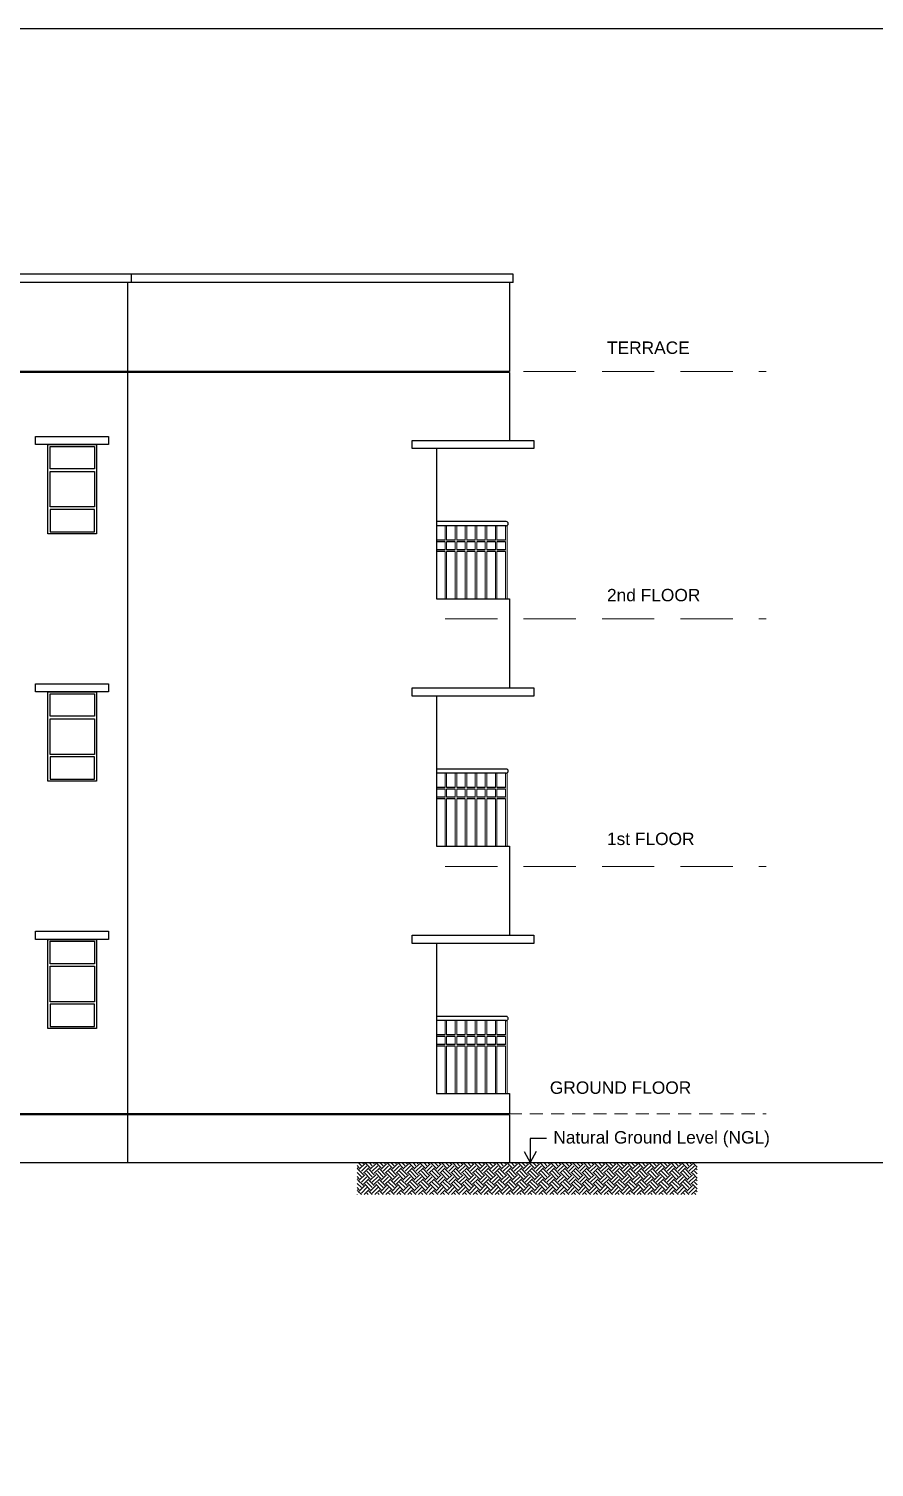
# Model space of a CAD drawing. Header units: metres. Extents: x -1441 to -394, y -133 to 518.
# Drawn here: x -1163.71 to -1153.28, y 136.36 to 154.09 of the extents above; entities that cross this region are included whole.
import ezdxf

# ---------------------------------------------------------------- set-up
doc = ezdxf.new("R2010")
doc.units = ezdxf.units.M
doc.header["$LTSCALE"] = 25.4
doc.linetypes.add('DASHED2', pattern=[9.525, 6.35, -3.175])
doc.linetypes.add('DASHEDX2', pattern=[38.1, 25.4, -12.7])
doc.layers.get('0').update_dxf_attribs({"linetype": 'CONTINUOUS'})
doc.styles.add('STYLE3', font='arial.ttf')

msp = doc.modelspace()

# ---------------------------------------------------------------- hatches: boundary and pattern name
at = {"linetype": 'Continuous', "lineweight": 9}
h = msp.add_hatch(dxfattribs=at)
h.set_pattern_fill('EARTH', color=8, scale=0.015, angle=45, style=0)
h.set_pattern_definition([(45, (-2007.52294, -82.1387), (9e-18, 0.134701482), [0.095248331, -0.095248331]), (45, (-2007.5482, -82.11344), (9e-18, 0.134701482), [0.095248331, -0.095248331]), (45, (-2007.57345, -82.08818), (9e-18, 0.134701482), [0.095248331, -0.095248331]), (135, (-2007.57345, -82.07135), (-0.134701482, 9e-18), [0.095248331, -0.095248331]), (135, (-2007.5482, -82.04609), (-0.134701482, 9e-18), [0.095248331, -0.095248331]), (135, (-2007.52294, -82.02083), (-0.134701482, 9e-18), [0.095248331, -0.095248331])])
h.paths.add_polyline_path([(-1155.461, 140.112), (-1159.655, 140.112), (-1159.655, 139.723), (-1155.461, 139.723)])

# ---------------------------------------------------------------- linework, layer by layer
at = {"color": 7, "linetype": 'Continuous'}
for p, q in [((-1157.728, 151.068), (-1180.492, 151.068)), ((-1157.728, 150.968), (-1180.492, 150.968)), ((-1162.485, 150.968), (-1162.485, 149.868)), ((-1162.438, 150.968), (-1162.438, 151.068)), ((-1157.775, 150.968), (-1157.775, 149.868)), ((-1157.728, 150.968), (-1157.728, 151.068)), ((-1157.775, 149.868), (-1180.445, 149.868)), ((-1157.775, 149.855), (-1180.445, 149.855)), ((-1162.498, 149.868), (-1162.498, 149.855)), ((-1162.485, 149.855), (-1162.485, 140.718)), ((-1157.788, 149.868), (-1157.788, 149.855)), ((-1157.788, 149.868), (-1157.788, 149.855)), ((-1157.775, 149.855), (-1157.775, 149.018)), ((-1158.675, 148.918), (-1158.675, 147.068)), ((-1158.675, 147.068), (-1157.775, 147.068)), ((-1157.775, 147.068), (-1157.775, 145.968)), ((-1158.675, 145.868), (-1158.675, 144.018)), ((-1158.675, 144.018), (-1157.775, 144.018)), ((-1157.775, 144.018), (-1157.775, 142.918)), ((-1158.675, 142.818), (-1158.675, 140.968)), ((-1158.675, 140.968), (-1157.775, 140.968)), ((-1157.775, 140.968), (-1157.775, 140.718)), ((-1157.775, 140.718), (-1180.445, 140.718)), ((-1157.775, 140.705), (-1180.445, 140.705)), ((-1162.498, 140.718), (-1162.498, 140.705)), ((-1162.485, 140.705), (-1162.485, 140.118)), ((-1157.788, 140.718), (-1157.788, 140.705)), ((-1157.788, 140.718), (-1157.788, 140.705)), ((-1157.775, 140.705), (-1157.775, 140.118)), ((-1157.32, 140.414), (-1157.519, 140.414)), ((-1157.519, 140.414), (-1157.519, 140.118)), ((-1157.519, 140.414), (-1157.519, 140.118)), ((-1157.593, 140.251), (-1157.519, 140.118)), ((-1157.445, 140.251), (-1157.519, 140.118))]:
    msp.add_line(p, q, dxfattribs=at)
at = {"color": 8, "linetype": 'DASHEDX2', "lineweight": 13, "ltscale": 0.001}
for p, q in [((-1158.569, 149.868), (-1154.609, 149.868)), ((-1158.569, 146.818), (-1154.609, 146.818)), ((-1158.569, 143.768), (-1154.609, 143.768))]:
    msp.add_line(p, q, dxfattribs=at)
at = {"color": 8, "linetype": 'Continuous'}
for p, q in [((-1157.815, 148.018), (-1158.675, 148.018)), ((-1157.815, 147.968), (-1158.675, 147.968)), ((-1158.57, 147.791), (-1158.675, 147.791)), ((-1158.57, 147.771), (-1158.675, 147.771)), ((-1158.446, 147.791), (-1158.55, 147.791)), ((-1158.446, 147.771), (-1158.55, 147.771)), ((-1158.322, 147.791), (-1158.426, 147.791)), ((-1158.322, 147.771), (-1158.426, 147.771)), ((-1158.198, 147.791), (-1158.302, 147.791)), ((-1158.198, 147.771), (-1158.302, 147.771)), ((-1158.073, 147.791), (-1158.178, 147.791)), ((-1158.073, 147.771), (-1158.178, 147.771)), ((-1157.949, 147.791), (-1158.053, 147.791)), ((-1157.949, 147.771), (-1158.053, 147.771)), ((-1157.825, 147.791), (-1157.929, 147.791)), ((-1157.825, 147.771), (-1157.929, 147.771)), ((-1158.57, 147.671), (-1158.675, 147.671)), ((-1158.57, 147.651), (-1158.675, 147.651)), ((-1158.446, 147.671), (-1158.55, 147.671)), ((-1158.446, 147.651), (-1158.55, 147.651)), ((-1158.322, 147.671), (-1158.426, 147.671)), ((-1158.322, 147.651), (-1158.426, 147.651)), ((-1158.198, 147.671), (-1158.302, 147.671)), ((-1158.198, 147.651), (-1158.302, 147.651)), ((-1158.073, 147.671), (-1158.178, 147.671)), ((-1158.073, 147.651), (-1158.178, 147.651)), ((-1157.949, 147.671), (-1158.053, 147.671)), ((-1157.949, 147.651), (-1158.053, 147.651)), ((-1157.825, 147.671), (-1157.929, 147.671)), ((-1157.825, 147.651), (-1157.929, 147.651)), ((-1157.815, 144.968), (-1158.675, 144.968)), ((-1157.815, 144.918), (-1158.675, 144.918)), ((-1158.57, 144.741), (-1158.675, 144.741)), ((-1158.57, 144.721), (-1158.675, 144.721)), ((-1158.446, 144.741), (-1158.55, 144.741)), ((-1158.446, 144.721), (-1158.55, 144.721)), ((-1158.322, 144.741), (-1158.426, 144.741)), ((-1158.322, 144.721), (-1158.426, 144.721)), ((-1158.198, 144.741), (-1158.302, 144.741)), ((-1158.198, 144.721), (-1158.302, 144.721)), ((-1158.073, 144.741), (-1158.178, 144.741)), ((-1158.073, 144.721), (-1158.178, 144.721)), ((-1157.949, 144.741), (-1158.053, 144.741)), ((-1157.949, 144.721), (-1158.053, 144.721)), ((-1157.825, 144.741), (-1157.929, 144.741)), ((-1157.825, 144.721), (-1157.929, 144.721)), ((-1158.57, 144.621), (-1158.675, 144.621)), ((-1158.57, 144.601), (-1158.675, 144.601)), ((-1158.446, 144.621), (-1158.55, 144.621)), ((-1158.446, 144.601), (-1158.55, 144.601)), ((-1158.322, 144.621), (-1158.426, 144.621)), ((-1158.322, 144.601), (-1158.426, 144.601)), ((-1158.198, 144.621), (-1158.302, 144.621)), ((-1158.198, 144.601), (-1158.302, 144.601)), ((-1158.073, 144.621), (-1158.178, 144.621)), ((-1158.073, 144.601), (-1158.178, 144.601)), ((-1157.949, 144.621), (-1158.053, 144.621)), ((-1157.949, 144.601), (-1158.053, 144.601)), ((-1157.825, 144.621), (-1157.929, 144.621)), ((-1157.825, 144.601), (-1157.929, 144.601)), ((-1157.815, 141.918), (-1158.675, 141.918)), ((-1157.815, 141.868), (-1158.675, 141.868)), ((-1158.57, 141.691), (-1158.675, 141.691)), ((-1158.57, 141.671), (-1158.675, 141.671)), ((-1158.57, 141.571), (-1158.675, 141.571)), ((-1158.57, 141.551), (-1158.675, 141.551)), ((-1158.446, 141.691), (-1158.55, 141.691)), ((-1158.446, 141.671), (-1158.55, 141.671)), ((-1158.446, 141.571), (-1158.55, 141.571)), ((-1158.446, 141.551), (-1158.55, 141.551)), ((-1158.322, 141.691), (-1158.426, 141.691)), ((-1158.322, 141.671), (-1158.426, 141.671)), ((-1158.322, 141.571), (-1158.426, 141.571)), ((-1158.322, 141.551), (-1158.426, 141.551)), ((-1158.198, 141.691), (-1158.302, 141.691)), ((-1158.198, 141.671), (-1158.302, 141.671)), ((-1158.198, 141.571), (-1158.302, 141.571)), ((-1158.198, 141.551), (-1158.302, 141.551)), ((-1158.073, 141.691), (-1158.178, 141.691)), ((-1158.073, 141.671), (-1158.178, 141.671)), ((-1158.073, 141.571), (-1158.178, 141.571)), ((-1158.073, 141.551), (-1158.178, 141.551)), ((-1157.949, 141.691), (-1158.053, 141.691)), ((-1157.949, 141.671), (-1158.053, 141.671)), ((-1157.949, 141.571), (-1158.053, 141.571)), ((-1157.949, 141.551), (-1158.053, 141.551)), ((-1157.825, 141.691), (-1157.929, 141.691)), ((-1157.825, 141.671), (-1157.929, 141.671)), ((-1157.825, 141.571), (-1157.929, 141.571)), ((-1157.825, 141.551), (-1157.929, 141.551))]:
    msp.add_line(p, q, dxfattribs=at)
at = {"color": 8, "linetype": 'Continuous', "lineweight": 13}
for p, q in [((-1158.57, 147.791), (-1158.57, 147.968)), ((-1158.55, 147.791), (-1158.55, 147.968)), ((-1158.446, 147.791), (-1158.446, 147.968)), ((-1158.426, 147.791), (-1158.426, 147.968)), ((-1158.322, 147.791), (-1158.322, 147.968)), ((-1158.302, 147.791), (-1158.302, 147.968)), ((-1158.198, 147.791), (-1158.198, 147.968)), ((-1158.178, 147.791), (-1158.178, 147.968)), ((-1158.073, 147.791), (-1158.073, 147.968)), ((-1158.053, 147.791), (-1158.053, 147.968)), ((-1157.949, 147.791), (-1157.949, 147.968)), ((-1157.929, 147.791), (-1157.929, 147.968)), ((-1157.825, 147.791), (-1157.825, 147.968)), ((-1157.805, 147.068), (-1157.805, 147.97)), ((-1158.57, 147.671), (-1158.57, 147.771)), ((-1158.55, 147.671), (-1158.55, 147.771)), ((-1158.446, 147.671), (-1158.446, 147.771)), ((-1158.426, 147.671), (-1158.426, 147.771)), ((-1158.322, 147.671), (-1158.322, 147.771)), ((-1158.302, 147.671), (-1158.302, 147.771)), ((-1158.198, 147.671), (-1158.198, 147.771)), ((-1158.178, 147.671), (-1158.178, 147.771)), ((-1158.073, 147.671), (-1158.073, 147.771)), ((-1158.053, 147.671), (-1158.053, 147.771)), ((-1157.949, 147.671), (-1157.949, 147.771)), ((-1157.929, 147.671), (-1157.929, 147.771)), ((-1157.825, 147.671), (-1157.825, 147.771)), ((-1158.57, 147.068), (-1158.57, 147.651)), ((-1158.55, 147.068), (-1158.55, 147.651)), ((-1158.446, 147.068), (-1158.446, 147.651)), ((-1158.426, 147.068), (-1158.426, 147.651)), ((-1158.322, 147.068), (-1158.322, 147.651)), ((-1158.302, 147.068), (-1158.302, 147.651)), ((-1158.198, 147.068), (-1158.198, 147.651)), ((-1158.178, 147.068), (-1158.178, 147.651)), ((-1158.073, 147.068), (-1158.073, 147.651)), ((-1158.053, 147.068), (-1158.053, 147.651)), ((-1157.949, 147.068), (-1157.949, 147.651)), ((-1157.929, 147.068), (-1157.929, 147.651)), ((-1157.825, 147.068), (-1157.825, 147.651)), ((-1158.57, 144.741), (-1158.57, 144.918)), ((-1158.55, 144.741), (-1158.55, 144.918)), ((-1158.446, 144.741), (-1158.446, 144.918)), ((-1158.426, 144.741), (-1158.426, 144.918)), ((-1158.322, 144.741), (-1158.322, 144.918)), ((-1158.302, 144.741), (-1158.302, 144.918)), ((-1158.198, 144.741), (-1158.198, 144.918)), ((-1158.178, 144.741), (-1158.178, 144.918)), ((-1158.073, 144.741), (-1158.073, 144.918)), ((-1158.053, 144.741), (-1158.053, 144.918)), ((-1157.949, 144.741), (-1157.949, 144.918)), ((-1157.929, 144.741), (-1157.929, 144.918)), ((-1157.825, 144.741), (-1157.825, 144.918)), ((-1157.805, 144.018), (-1157.805, 144.92)), ((-1158.57, 144.621), (-1158.57, 144.721)), ((-1158.55, 144.621), (-1158.55, 144.721)), ((-1158.446, 144.621), (-1158.446, 144.721)), ((-1158.426, 144.621), (-1158.426, 144.721)), ((-1158.322, 144.621), (-1158.322, 144.721)), ((-1158.302, 144.621), (-1158.302, 144.721)), ((-1158.198, 144.621), (-1158.198, 144.721)), ((-1158.178, 144.621), (-1158.178, 144.721)), ((-1158.073, 144.621), (-1158.073, 144.721)), ((-1158.053, 144.621), (-1158.053, 144.721)), ((-1157.949, 144.621), (-1157.949, 144.721)), ((-1157.929, 144.621), (-1157.929, 144.721)), ((-1157.825, 144.621), (-1157.825, 144.721)), ((-1158.57, 144.018), (-1158.57, 144.601)), ((-1158.55, 144.018), (-1158.55, 144.601)), ((-1158.446, 144.018), (-1158.446, 144.601)), ((-1158.426, 144.018), (-1158.426, 144.601)), ((-1158.322, 144.018), (-1158.322, 144.601)), ((-1158.302, 144.018), (-1158.302, 144.601)), ((-1158.198, 144.018), (-1158.198, 144.601)), ((-1158.178, 144.018), (-1158.178, 144.601)), ((-1158.073, 144.018), (-1158.073, 144.601)), ((-1158.053, 144.018), (-1158.053, 144.601)), ((-1157.949, 144.018), (-1157.949, 144.601)), ((-1157.929, 144.018), (-1157.929, 144.601)), ((-1157.825, 144.018), (-1157.825, 144.601)), ((-1157.805, 140.968), (-1157.805, 141.87)), ((-1158.57, 141.691), (-1158.57, 141.868)), ((-1158.55, 141.691), (-1158.55, 141.868)), ((-1158.446, 141.691), (-1158.446, 141.868)), ((-1158.426, 141.691), (-1158.426, 141.868)), ((-1158.322, 141.691), (-1158.322, 141.868)), ((-1158.302, 141.691), (-1158.302, 141.868)), ((-1158.198, 141.691), (-1158.198, 141.868)), ((-1158.178, 141.691), (-1158.178, 141.868)), ((-1158.073, 141.691), (-1158.073, 141.868)), ((-1158.053, 141.691), (-1158.053, 141.868)), ((-1157.949, 141.691), (-1157.949, 141.868)), ((-1157.929, 141.691), (-1157.929, 141.868)), ((-1157.825, 141.691), (-1157.825, 141.868)), ((-1158.57, 141.571), (-1158.57, 141.671)), ((-1158.57, 140.968), (-1158.57, 141.551)), ((-1158.55, 141.571), (-1158.55, 141.671)), ((-1158.55, 140.968), (-1158.55, 141.551)), ((-1158.446, 141.571), (-1158.446, 141.671)), ((-1158.446, 140.968), (-1158.446, 141.551)), ((-1158.426, 141.571), (-1158.426, 141.671)), ((-1158.426, 140.968), (-1158.426, 141.551)), ((-1158.322, 141.571), (-1158.322, 141.671)), ((-1158.322, 140.968), (-1158.322, 141.551)), ((-1158.302, 141.571), (-1158.302, 141.671)), ((-1158.302, 140.968), (-1158.302, 141.551)), ((-1158.198, 141.571), (-1158.198, 141.671)), ((-1158.198, 140.968), (-1158.198, 141.551)), ((-1158.178, 141.571), (-1158.178, 141.671)), ((-1158.178, 140.968), (-1158.178, 141.551)), ((-1158.073, 141.571), (-1158.073, 141.671)), ((-1158.073, 140.968), (-1158.073, 141.551)), ((-1158.053, 141.571), (-1158.053, 141.671)), ((-1158.053, 140.968), (-1158.053, 141.551)), ((-1157.949, 141.571), (-1157.949, 141.671)), ((-1157.949, 140.968), (-1157.949, 141.551)), ((-1157.929, 141.571), (-1157.929, 141.671)), ((-1157.929, 140.968), (-1157.929, 141.551)), ((-1157.825, 141.571), (-1157.825, 141.671)), ((-1157.825, 140.968), (-1157.825, 141.551))]:
    msp.add_line(p, q, dxfattribs=at)
at = {"color": 8, "linetype": 'DASHED2', "lineweight": 13, "ltscale": 0.001}
msp.add_line((-1158.569, 140.718), (-1154.609, 140.718), dxfattribs=at)
at = {"color": 7}
msp.add_line((-1182.951, 140.118), (-1152.996, 140.118), dxfattribs=at)
at = {"lineweight": 30}
msp.add_lwpolyline([(-1123.45, 154.094), (-1183.671, 154.094), (-1183.671, 114.053), (-1123.45, 114.053)], close=True, dxfattribs=at)
at = {"color": 7, "lineweight": 25}
for points in [[(-1163.621, 149.068), (-1162.721, 149.068), (-1162.721, 148.968), (-1163.621, 148.968)], [(-1163.621, 146.018), (-1162.721, 146.018), (-1162.721, 145.918), (-1163.621, 145.918)], [(-1163.621, 142.968), (-1162.721, 142.968), (-1162.721, 142.868), (-1163.621, 142.868)]]:
    msp.add_lwpolyline(points, close=True, dxfattribs=at)
at = {"color": 38, "linetype": 'Continuous'}
for points in [[(-1163.471, 148.968), (-1162.871, 148.968), (-1162.871, 147.868), (-1163.471, 147.868)], [(-1163.471, 145.918), (-1162.871, 145.918), (-1162.871, 144.818), (-1163.471, 144.818)], [(-1163.471, 142.868), (-1162.871, 142.868), (-1162.871, 141.768), (-1163.471, 141.768)]]:
    msp.add_lwpolyline(points, close=True, dxfattribs=at)
at = {"color": 7, "linetype": 'Continuous'}
for points in [[(-1158.975, 149.018), (-1157.475, 149.018), (-1157.475, 148.918), (-1158.975, 148.918)], [(-1158.975, 145.968), (-1157.475, 145.968), (-1157.475, 145.868), (-1158.975, 145.868)], [(-1158.975, 142.918), (-1157.475, 142.918), (-1157.475, 142.818), (-1158.975, 142.818)]]:
    msp.add_lwpolyline(points, close=True, dxfattribs=at)
at = {"color": 144, "linetype": 'Continuous'}
for points in [[(-1163.443, 148.944), (-1162.895, 148.944), (-1162.895, 148.668), (-1163.443, 148.668)], [(-1163.443, 148.636), (-1162.895, 148.636), (-1162.895, 148.199), (-1163.443, 148.199)], [(-1163.443, 147.892), (-1162.895, 147.892), (-1162.895, 148.168), (-1163.443, 148.168)], [(-1163.443, 145.894), (-1162.895, 145.894), (-1162.895, 145.618), (-1163.443, 145.618)], [(-1163.443, 145.586), (-1162.895, 145.586), (-1162.895, 145.149), (-1163.443, 145.149)], [(-1163.443, 144.842), (-1162.895, 144.842), (-1162.895, 145.118), (-1163.443, 145.118)], [(-1163.443, 142.844), (-1162.895, 142.844), (-1162.895, 142.568), (-1163.443, 142.568)], [(-1163.443, 142.536), (-1162.895, 142.536), (-1162.895, 142.099), (-1163.443, 142.099)], [(-1163.443, 141.792), (-1162.895, 141.792), (-1162.895, 142.068), (-1163.443, 142.068)]]:
    msp.add_lwpolyline(points, close=True, dxfattribs=at)
at = {"color": 8, "linetype": 'Continuous'}
for centre in [(-1157.815, 147.993), (-1157.815, 144.943), (-1157.815, 141.893)]:
    msp.add_arc(centre, 0.025, 270, 90, dxfattribs=at)

# ---------------------------------------------------------------- texts
at = {"color": 146, "style": 'STYLE3'}
for s, height, p in [('TERRACE', 0.1529, (-1156.572, 150.086)), ('2nd FLOOR', 0.1529, (-1156.572, 147.036)), ('1st FLOOR', 0.1529, (-1156.572, 144.031)), ('GROUND FLOOR', 0.15293, (-1157.277, 140.964)), ('Natural Ground Level (NGL)', 0.15293, (-1157.234, 140.351))]:
    msp.add_text(s, height=height, dxfattribs=at).set_placement(p)

doc.saveas('drawing.dxf')
